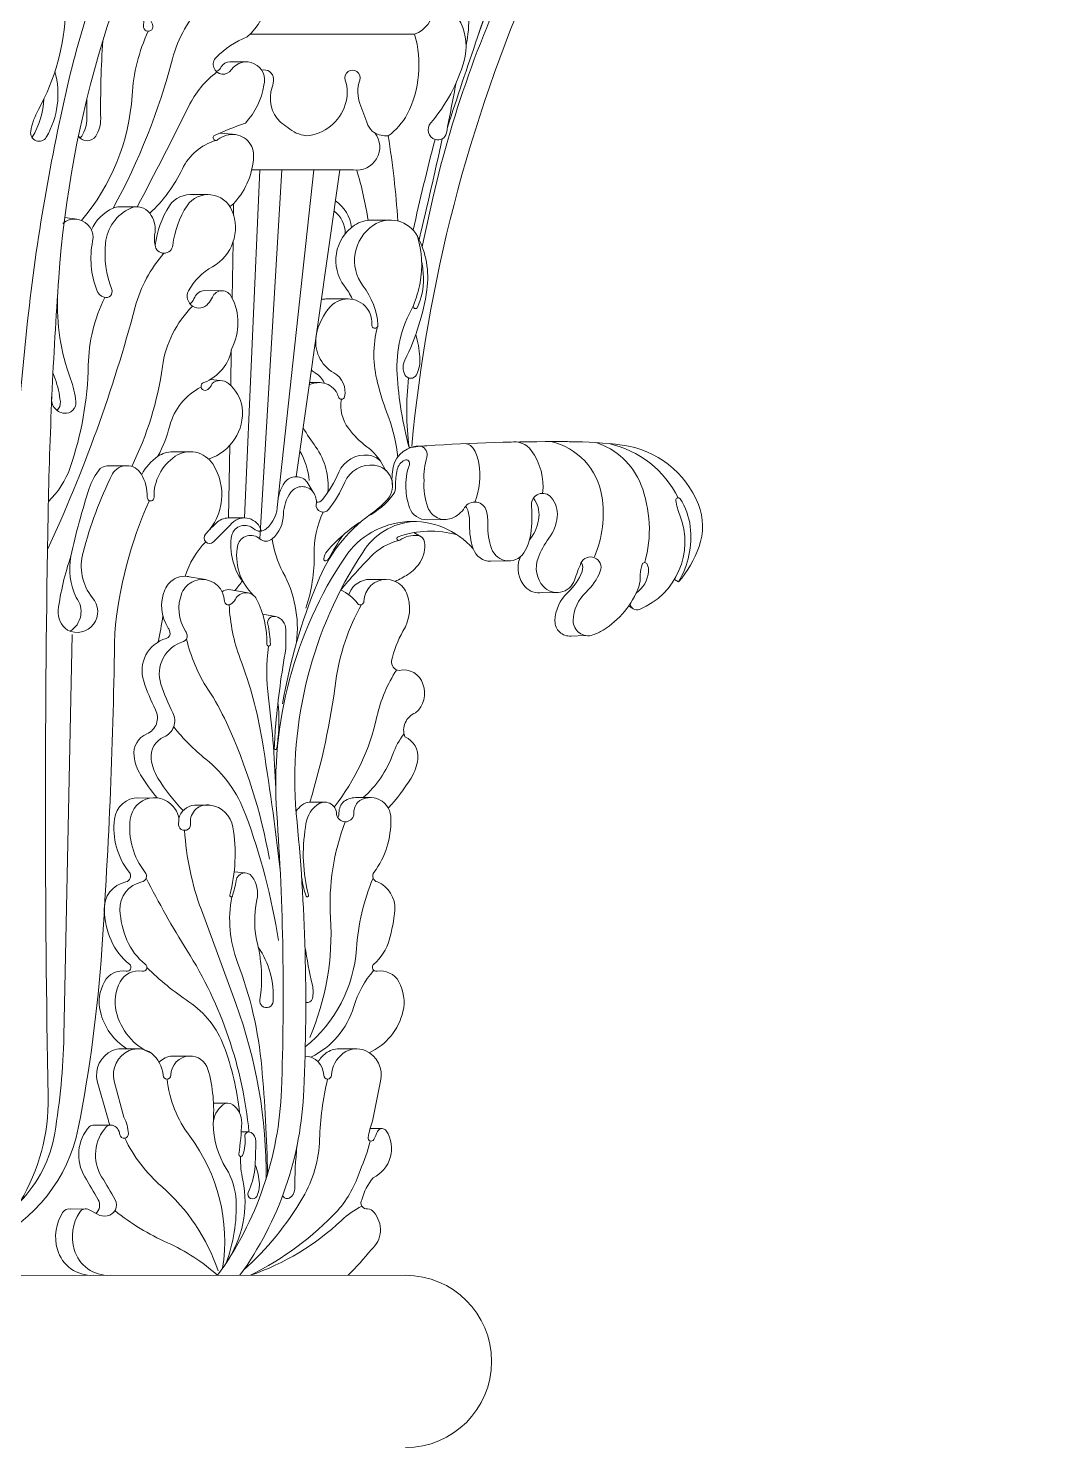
# Model space of a CAD drawing. Header units: millimetres. Extents: x 542654 to 551203, y 315718 to 321804.
# Drawn here: x 543403.7 to 543580.2, y 317792.2 to 318039.3 of the extents above; entities that cross this region are included whole.
import ezdxf

# ---------------------------------------------------------------- set-up
doc = ezdxf.new("R2010")
doc.units = ezdxf.units.MM
doc.layers.add('cad-block.com', color=250, linetype='Continuous')

msp = doc.modelspace()

# ---------------------------------------------------------------- linework, layer by layer
at = {"layer": 'cad-block.com', "color": 18, "lineweight": 15, "true_color": 0x000000}
for points in [[(543470.53, 317966.58, -0.080287), (543491.85, 318049.04, -0.156435), (543526.48, 318088.25, -0.094056), (543549.72, 318096.71, -0.168485), (543566.42, 318093.81, -0.34982), (543570.01, 318085.12, 0.590322), (543574.42, 318080.72, 0.257607), (543579.86, 318086.16, 0.266918), (543577.66, 318095.16, 5.18428)], [(543569.01, 318091.45, 0.180824), (543562.21, 318096.69, 0.16203), (543538.89, 318096.17, 0.196072), (543490.38, 318054.35, 0.061932), (543474.19, 318009.77, 0.003807), (543472.33, 318001.32, 3.145949)], [(543388.66, 317822.16, 0.285243), (543407.19, 317853.27, -0.009206), (543407.19, 317954.78, -0.013196), (543409.03, 317995.88, -0.112999), (543433.41, 318075.74, -0.103267), (543449.4, 318094.27, -0.03261)], [(543485.85, 318063.38, 0.009578), (543485.38, 318055.28, -0.074393), (543482.16, 318038.32, -3.041376)], [(543388.66, 317822.04, -0.326442), (543387.78, 317832.79, 0.273292), (543397.05, 317849.65, 0.033937), (543400.15, 317911.96, -0.031663), (543403.61, 317988.39, -0.030886), (543410.87, 318030.61, -0.055447), (543421.86, 318061.61, -0.016794), (543421.86, 318061.61, -0.016794)], [(543479.81, 318054.79, 0.108352), (543479.86, 318047.06, -0.106093), (543479.98, 318036.38, 0.103307)], [(543438.86, 318008.3, 0.073002), (543440.06, 318009.49, 0.177462), (543442.97, 318017.61, 0.466131), (543438.24, 318020.73, 0.095418), (543436.76, 318019.96, -1.121368), (543436.16, 318020.69, -0.018796), (543441.54, 318022.85, 0.143438), (543444.78, 318029.42, 0.844748), (543439.1, 318032.16), (543439.1, 318032.16, -1.113844), (543436.44, 318034.29, -0.099045), (543441.85, 318037.85, 0.190475), (543445.36, 318044.48, 0.173432), (543443.77, 318051.17, 0.542523), (543437.35, 318051.17, 0.154796), (543435.67, 318045.09, -1.038411), (543432.92, 318045.09, 0.167427), (543431.16, 318050.88, 0.397103), (543427.9, 318051.51, 0.245339), (543424.27, 318045.21, 0.125344), (543425.36, 318040.05, -1.302218), (543423.79, 318039.73, 0.084994), (543423.02, 318047.04, 0.248587), (543420.86, 318049.3, 0.248587)], [(543456.92, 318052.89, -0.312846), (543462.11, 318048.36, -0.019207), (543463.03, 318043.99, 0.218149), (543464.23, 318042.25, 0.27753), (543465.94, 318042.25, 0.279843), (543467.69, 318045.58, -0.299461), (543471.88, 318052.89, -0.393162), (543474.43, 318051.07, -0.101921), (543474.43, 318042.83, -0.279445), (543471.01, 318038.32, -0.508511)], [(543487.51, 318053.42, 0.008977), (543476.74, 318022.08, 1.374931)], [(543410.23, 318042.44, -0.118103), (543405.49, 318025.2, 0.083215), (543404.15, 318021.39, 0.833984), (543406.86, 318020.4, 0.203641), (543408.36, 318031.83, 4.665267)], [(543434.29, 318043.66, 0.129881), (543428.86, 318034.05, -0.061081), (543418.5, 318008.02, -1.334752)], [(543474.26, 318041.91, -0.429804), (543479.09, 318040.3, -0.180082), (543479.62, 318033.67, -0.108124), (543473.81, 318022.83, 0.526774), (543474.57, 318019.99, 0.458391), (543476.56, 318021.13, -0.000734), (543478.26, 318029.91, 5.084931)], [(543424.62, 318038.85, 0.093417), (543421.8, 318027.66, -0.163662), (543412.98, 318005.9, 2.658874)], [(543471.01, 318038.32, -0.189576), (543469.74, 318024.37, -0.21871)], [(543416.71, 318037.19, 0.019843), (543416.34, 318023.61, -0.146481), (543415.47, 318020.57, -0.546345), (543412.46, 318020.57, -0.481113)], [(543441.71, 318033.5), (543438.81, 318033.5, 0.275004), (543437.33, 318032.62, -0.145045), (543436.58, 318031.88, 3.938355)], [(543436.58, 318031.75, 0.115313), (543431.67, 318025.79, -0.007405), (543422.68, 318008.25, 6.693081)], [(543447.65, 318023, -0.296829), (543446.22, 318029.09, 0.087558), (543446.43, 318030.57, 0.486042), (543444.39, 318032.04, 0.486042)], [(543458.92, 318026.07, 0.164662), (543458.95, 318030.33, -1.382896), (543461.45, 318030.33, 0.173673), (543461.56, 318026.07, 116.40889)], [(543404.38, 318020.32, 0.015602), (543404.43, 318020.4, 0.119857), (543406.45, 318027.07)], [(543413.9, 318026.95, 0.004883), (543413.91, 318023.61, -0.146481), (543413.04, 318020.57, -0.063851), (543412.75, 318020.22, -0.063851)], [(543458.92, 318026.07, -0.31274), (543452.12, 318020.64, -0.142466), (543448.91, 318022.05, -0.004599), (543447.65, 318023)], [(543461.48, 318026.28, 0.012037), (543462.89, 318022.51, 0.164162), (543464, 318021.21, 0.145838), (543466.43, 318020.6, 0.09941), (543469.74, 318024.37, -206.692748)], [(543464.1, 318021.13, -0.67748), (543460.35, 318014.7), (543442.65, 318014.7)], [(543466.43, 318020.6, -0.023142), (543468.09, 318005.79, -2.65728)], [(543475.82, 318020.11, -0.004764), (543471.81, 318002.53, -46.818063)], [(543436.42, 318019.82, 0.212439), (543430.56, 318014.86, -0.091417), (543424.89, 318007.13, 4.520874)], [(543474.57, 318019.99, 0.009188), (543470.76, 318004.19, 3.5664)], [(543460.94, 318014.66, -0.032343), (543462.92, 318005.95, 1.794826)], [(543435.13, 317964.34, 0.357068), (543441, 317973.34, 0.176984), (543438.6, 317977.49, 0.363877), (543435.73, 317977.49, -0.264068), (543434.58, 317976.28, -0.925281), (543434.33, 317977.67, 0.26795), (543439.17, 317983.6, 0.243722), (543439.15, 317992.54, 0.656193), (543435.79, 317992.52, -0.090993), (543435.07, 317991.4), (543435.07, 317991.4, -0.90066), (543431.63, 317993.62, -0.140523), (543435.81, 317997.83, 0.381273), (543439.21, 318007.62, 0.591627), (543431.38, 318008.46, 0.112599), (543428.91, 318001.6, -0.918604), (543425.81, 318001.6, -0.084549), (543425.81, 318003.86, 0.180198), (543424.89, 318007.13, 0.353892), (543421.56, 318008.02, 0.268527), (543417.18, 318001.95, 0.117546), (543418.26, 317993.86, -0.64811), (543416.92, 317992.51, -0.213511), (543415.65, 317993.77, -0.142603), (543414.94, 318002.25, 0.40555), (543412.5, 318006.05, 0.245178), (543409.73, 318005.34, 0.245178)], [(543432.48, 318010.36, 0.27366), (543428.31, 318008.46, 0.112599), (543425.85, 318001.6)], [(543419.62, 318008.25, 0.105466), (543418.5, 318008.02, 0.185238), (543414.72, 318004.23, 0.185238)], [(543460.04, 318004.67, 0.213319), (543457.22, 318009.31, -3.783416)], [(543452.66, 317977.27, -0.132647), (543454.86, 317977.62, -0.221631), (543457.33, 317976.11, -0.090835), (543457.74, 317975.17, 0.795983), (543458.81, 317975.17, 0.332583), (543456.96, 317979.34, -0.321166), (543453.89, 317985.93, -0.141743), (543456.39, 317990.89, -0.500183), (543462.99, 317990.19, -0.156223), (543463.57, 317987.7, 1.085174), (543464.64, 317987.7, 0.142805), (543462.05, 317994.47, -0.432413), (543463.84, 318005.06, -0.441832), (543471.5, 318003.14, -0.160899), (543473.15, 317993.79, -0.079814), (543469.32, 317981.56, 0.23561), (543469.32, 317979.02, 0.618634), (543471.34, 317979.02, 0.137812), (543471.93, 317982.11, 0.04668), (543471.22, 317986.02)], [(543458.94, 318003.57, 0.236651), (543456.97, 318007.56, 2.014168)], [(543460.16, 317992.21, 0.051163), (543458.79, 317994.47, -0.432413), (543460.57, 318005.06, -0.147888), (543463.53, 318005.95, -0.147888)], [(543471.5, 318003.14, -0.12655), (543471.96, 317995.02, -0.046894), (543470.8, 317991.09, 0.980714), (543471.53, 317990.78, 0.109371), (543472.56, 317995.77, 0.043209), (543472.26, 317998.67, 7.614702)], [(543427.36, 318000.18, 0.117029), (543422.36, 317990.86, -0.043607), (543407.08, 317948.57, -13.536971)], [(543434.43, 317993.66, 0.307726), (543432.73, 317992.52, -0.090993), (543432.01, 317991.4), (543432.01, 317991.4, -0.013859), (543431.93, 317991.31, -0.013859)], [(543417.06, 317992.47, 0.110137), (543414.18, 317980.68, -0.078221), (543411.02, 317962.85, -0.11915), (543407.23, 317956.93, 154.2297)], [(543408.82, 317992.81, 0.09867), (543411.09, 317978.31, -0.062002), (543412.02, 317974.33, -0.476805), (543409.99, 317972.3, -0.453727), (543407.84, 317975.34, 0.034581)], [(543432.35, 317990.96, 0.163975), (543427.09, 317980.43, -0.080686), (543421.74, 317963.04, 37.399756)], [(543454.78, 317992.14, -0.047295), (543455.56, 317992.21)], [(543470.77, 317990.94, 0.146754), (543467.97, 317979.12, 0.0516), (543470.07, 317966.33, -2.350793)], [(543464.53, 317987.34, 0.126829), (543464.56, 317977.62, 0.025889), (543466.5, 317971.53, -0.065916), (543468.08, 317964.68, -6.728804)], [(543408.03, 317979.33, 0.007154), (543408.39, 317978.31, -0.062002), (543409.31, 317974.33, -0.233525), (543408.74, 317972.79, -0.233525)], [(543455.28, 317977.63, 0.15659), (543453.7, 317979.34, -0.083141), (543453.03, 317979.87, -0.00594)], [(543469.97, 317978.45, 0.061587), (543470.07, 317966.33, 98.070594)], [(543433.81, 317976.86, 0.215447), (543428.36, 317970.09, -0.059246), (543426.31, 317964.81, -8.261559)], [(543458.27, 317974.74, 0.204279), (543459.49, 317969.69, 0.073236), (543462.7, 317966.48, -0.086589), (543465.08, 317963.97, 1.222154)], [(543455.9, 317958.54, 0.181582), (543453.78, 317966.48, -0.015168), (543451.59, 317969.76, -0.015168)], [(543452.66, 317960.59, 0.120862), (543451.01, 317965.69, 0.095178)], [(543472.14, 317966.57, 0.371524), (543467.28, 317962.92, 0.092647), (543467.18, 317959.69, 0.856708)], [(543497.97, 317967.35, 0.030492), (543496.7, 317967.36, 0.018177), (543473.14, 317966.65, 0.017207), (543470.07, 317966.33)], [(543510.07, 317942.08, -0.164784), (543503.84, 317934.53, -0.056614), (543502.07, 317933.69, -0.519395), (543498.65, 317936.19, -0.204579), (543500.87, 317941.15, 0.112836), (543503.36, 317944.79, 0.988971), (543499.98, 317946.17, 0.014755), (543498.84, 317943.21, -0.570442), (543493.44, 317942.14, -0.278947), (543492.52, 317947.07, -0.069901), (543494.41, 317950.56, 0.133642), (543495.86, 317954.25, 0.203662), (543494.82, 317957.66, 0.719844), (543491.38, 317956.31, -0.017228), (543491.43, 317953.16, -0.109248), (543490.29, 317948.39, -0.668277), (543484.41, 317948.75, -0.09107), (543483.78, 317952.89, 0.068092), (543483.53, 317955.26, 0.663041), (543479.73, 317955.87, -0.165333), (543477.44, 317954, -0.417923), (543473.32, 317955.92, -0.102667), (543472.67, 317960.61, 0.535998), (543472.67, 317960.61, -0.094131), (543473.15, 317964.66, 0.417978), (543472.14, 317966.57)], [(543481.5, 317956.85, 0.140706), (543482.21, 317963.62, 0.078604), (543481.41, 317965.92, 0.243503), (543479.82, 317967.02, 0.875913)], [(543493.32, 317958.36, 0.188403), (543491.34, 317965.82, 0.283926), (543487.74, 317967.29, 0.845132)], [(543502.35, 317947.29, 0.139743), (543503.65, 317957.89, 0.30864), (543494.74, 317967.36, 5.040531)], [(543516.99, 317942.92, 0.093798), (543520.56, 317949.08, 0.179878), (543520.44, 317956.41, 0.273857), (543507.18, 317966.76, 0.032219), (543497.95, 317967.35)], [(543511.1, 317946.29, 0.163183), (543510.44, 317959.88, 0.227922), (543502.58, 317967.21, 2.698115)], [(543516.92, 317957.58, 0.225926), (543504.88, 317967.02, 0.741469)], [(543413.26, 317948.06, -0.048918), (543418.37, 317961.74, -0.569272), (543423.39, 317961.74, -0.14165), (543424.45, 317957.66, 1.027471), (543425.63, 317957.66, -0.257889), (543429.33, 317964.81, -0.416874), (543435.85, 317963.48, -0.353456), (543434.62, 317951.25, 0.994359), (543435.96, 317949.91, 0.002828), (543439.21, 317953.17, -0.583802), (543444.33, 317951.78, -0.583802)], [(543423.5, 317961.64, -0.129307), (543426.31, 317964.81, -0.148153), (543428.91, 317965.6, -0.148153)], [(543442.96, 317940.59, -0.256216), (543440.21, 317949.38, -0.541216), (543444.05, 317950.44, 0.378683), (543446.21, 317950.44, 0.210501), (543448.18, 317954.71, -0.155653), (543449.48, 317958.55, -0.50559), (543453.36, 317958.55, -0.197196), (543453.89, 317956.44, 0.766279), (543456, 317955.53, 0.066375), (543458.84, 317960.28, -0.333984), (543464.03, 317963.26, -0.603407), (543466.28, 317957.3, -0.064717), (543463.29, 317954.7, 0.142445), (543454.08, 317942.76, -5687490.626695)], [(543453.92, 317956.81, 0.252263), (543454.96, 317957.26, 0.066375), (543457.8, 317962.02, -0.333984), (543462.98, 317964.99, -0.166697), (543465.08, 317963.97, -0.166697)], [(543469.29, 317964.13, 0.23778), (543468, 317962.53, 0.045491), (543467.66, 317959.69, -0.182365), (543467.29, 317958.13, -0.112036), (543462.8, 317954.33, -0.111368)], [(543473.2, 317953.75, -0.321324), (543470.13, 317955.86, -0.083934), (543469.51, 317959.22, 0.686087), (543469.51, 317959.22, -0.106685), (543470.11, 317963.34, 0.655657), (543469.29, 317964.13)], [(543411.14, 317947.41, -0.024466), (543414.34, 317959.22, -0.095383), (543416.26, 317962.69, -4.122283)], [(543416.26, 317962.69, -0.145136), (543417.85, 317963.17)], [(543441.37, 317942.6, -0.21599), (543439.16, 317951.11, -0.541216), (543443, 317952.17, 0.378683), (543445.16, 317952.17, 0.210501), (543447.14, 317956.44, -0.155653), (543448.43, 317960.28, -0.50559), (543452.32, 317960.28)], [(543418.79, 317933.99, -0.084389), (543424.82, 317957.09, -5.275207)], [(543484.31, 317946.54, -0.325469), (543481.23, 317948.69, -0.09107), (543480.6, 317952.84, 0.068092), (543480.35, 317955.21, 0.120767), (543479.89, 317956.09, 0.120767)], [(543491.09, 317950.31, -0.004217), (543491.23, 317950.5, 0.133642), (543492.67, 317954.2, 0.196445), (543491.72, 317957.51)], [(543508.57, 317939.14, 0.512685), (543510.16, 317938.14, 0.411239), (543517.21, 317954.56, -0.058445), (543516.53, 317957.13, -0.799259), (543517.25, 317957.41, -0.118705), (543519.02, 317952.55, -0.161753), (543516.99, 317942.92, -0.411334)], [(543435.33, 317952.05, 0.000968), (543436.44, 317953.17, -0.200383), (543438.61, 317954.07, -0.200383)], [(543436.7, 317822.17, 0.148682), (543447.83, 317854.49, 0.026798), (543447.01, 317902.6, -0.16686), (543458.9, 317947.27, -0.488923), (543481.23, 317948.69, -0.881887)], [(543440.58, 317822.17, 0.148682), (543451.71, 317854.49, 0.037208), (543450.39, 317902.6, -0.167007), (543461.97, 317948.08, -0.245534), (543470.9, 317953.44, -0.881887)], [(543455.07, 317955.08, 0.114505), (543453.52, 317947.76, -0.085746), (543452.08, 317938.38, 7.624298)], [(543461.73, 317953.47, 0.071608), (543455.79, 317948.3, 0.151286), (543455.19, 317946.94, 0.48127), (543455.53, 317946.61, 0.248477), (543456.09, 317946.99, -0.029463), (543458.57, 317951.1, -7.090709)], [(543467.65, 317943.03, 0.025245), (543469.85, 317944.24, 0.116367), (543472, 317946.4, 0.170827), (543472.76, 317949.86, 0.343827), (543471.61, 317951.01, 0.189045), (543468.47, 317950.2, -1.155725), (543468.16, 317950.79, -0.158714), (543478.41, 317951.13)], [(543434.63, 317949.92, 0.11139), (543431.03, 317943.92, -0.679446)], [(543446.21, 317950.44, 0.093552), (543448.08, 317944.66, -0.156085), (543450.45, 317932.41, -1.035565)], [(543468.27, 317950.14, 0.140939), (543463.36, 317947.32, 0.019599), (543458.14, 317941.51, 2.068124)], [(543413.27, 317948.12, 0.235458), (543414.87, 317940.19, -0.840615), (543410.55, 317934.54, -0.261411), (543408.93, 317938, -0.049029), (543411.14, 317947.41, -3.569546)], [(543411.14, 317947.41, 0.157137), (543412.08, 317940.19, -0.447206), (543411.01, 317934.34, -0.506378)], [(543493.26, 317941.08, -0.265166), (543490.26, 317942.09, -0.278947), (543489.33, 317947.01, -0.005989), (543489.46, 317947.33, -0.005989)], [(543498.27, 317933.51, -0.444389), (543495.47, 317936.13, -0.204579), (543497.69, 317941.1, 0.112836), (543500.18, 317944.74, 0.229914), (543500.06, 317946.33, 0.229914)], [(543510.07, 317942.08, 0.075285), (543510.33, 317944.21, -0.104218), (543510.66, 317945.99, -0.659141), (543511.55, 317946, -0.126808), (543511.76, 317944.77, -0.220412), (543509.59, 317940.96, 0.163455)], [(543426.19, 317905.32, -0.036103), (543423.3, 317909.31, -0.108532), (543422.15, 317912.6, -0.333219), (543424.37, 317916.47, 0.432139), (543425.9, 317920.67, -0.036479), (543423.83, 317925.67, -0.425871), (543427.74, 317933.08, 0.4021), (543428.4, 317934.22, 0.084369), (543428.1, 317934.9, -0.247459), (543427.5, 317941.56, -0.197978), (543429.56, 317943.62, -0.139455), (543431.63, 317943.87, -0.139455)], [(543430.71, 317903.13, -0.056442), (543426.31, 317908.77, -0.108532), (543425.15, 317912.06, -0.333219), (543427.38, 317915.93, 0.432139), (543428.91, 317920.13, -0.036479), (543426.84, 317925.12, -0.425871), (543430.74, 317932.54, 0.4021), (543431.4, 317933.67, 0.084369), (543431.11, 317934.36, -0.247459), (543430.5, 317941.02, -0.197978), (543432.56, 317943.08, -0.41228), (543437.55, 317941.04, -0.08348), (543437.91, 317939.55, 0.538621), (543438.88, 317939, 0.157267), (543439.81, 317939.93, -0.611303), (543443.49, 317939.93, -0.126215), (543445.27, 317932.08, 1.029209), (543445.9, 317932.08, 0.049783), (543445.45, 317935.56, -0.554873), (543446.79, 317936.9, -0.344897), (543448.59, 317934.66, -0.007452), (543448.59, 317931.31)], [(543437.46, 317941.23, -0.153481), (543438.64, 317941.6)], [(543441.05, 317943.18, -0.024449), (543439.69, 317941.42)], [(543454.08, 317942.76, 0.057472), (543448.03, 317921.71, -10.402685)], [(543466.44, 317903.54, 0.048228), (543470.41, 317908.77, 0.108532), (543471.57, 317912.06, 0.333219), (543469.34, 317915.93, -0.421346), (543471.18, 317920.13, 0.322502), (543472.47, 317925.12, 0.40496), (543468.31, 317927.49, -0.410435), (543467, 317929.18, -0.067451), (543468.98, 317934.36, 0.247459), (543469.59, 317941.02, 0.197978), (543467.53, 317943.08, 0.41228), (543462.54, 317941.04, 0.08348), (543462.18, 317939.55, -0.658538), (543461.12, 317939.13, 0.127577), (543458.14, 317941.51, 0.127577)], [(543463.21, 317943.37, 0.301053), (543459.69, 317941.04, 0.019963), (543459.56, 317940.7, 0.019963)], [(543438.73, 317938.95, 0.081319), (543440.66, 317929.54, -0.050723), (543444.46, 317915.41, -0.01183), (543447.6, 317892.77, -1.075459)], [(543461.79, 317938.99, 0.098435), (543457.31, 317925.7, -0.04076), (543452.79, 317904.57, 42.342602)], [(543427.18, 317936.99, -0.009907), (543426.35, 317932.48)], [(543418.79, 317933.99, -0.013397), (543416.54, 317878.94, -0.032057), (543412.42, 317847.8, -0.24097), (543396.79, 317828.01, 1.41689)], [(543411.35, 317933.76), (543409.92, 317863.82, -0.036728), (543408.33, 317846.91, -0.15083), (543402.36, 317835.07, 0.435035)], [(543431.3, 317932.97, 0.088342), (543435.02, 317924.24, -0.03657), (543438.24, 317918.43, -0.063607), (543445.73, 317894.66, -10.004768)], [(543445.58, 317931.75, 0.064721), (543445.55, 317922.74, -0.024536), (543446.86, 317905.83, -6.316566)], [(543448.59, 317931.31, 0.021976), (543446.84, 317918.24, 0.013424), (543446.58, 317913.95, 0.880989), (543446.97, 317913.88, 0.041007), (543447.12, 317914.62, 0.055327), (543447.22, 317921.95, -5.645587)], [(543467.9, 317927.61, 0.091798), (543464.46, 317919.51, -0.111707), (543457.02, 317903.73, -42.273173)], [(543429.05, 317917.7, 0.055118), (543434.65, 317912.06, -0.134592), (543441.57, 317902.45, -0.05043), (543447.31, 317880.49, -3.787945)], [(543469.18, 317916.45, 0.079076), (543467.22, 317912.92, -0.126979), (543462.05, 317905.36, 2.664929)], [(543420.91, 317861.62, -0.197731), (543416.28, 317868.12, -0.184884), (543416.99, 317873.3, -0.320786), (543420.8, 317875.12, 0.777108), (543421.35, 317876.34, -0.123586), (543418.14, 317880.54, -0.090132), (543416.94, 317885.78, -0.367399), (543420.73, 317890.69, 0.556977), (543421.33, 317892.35, -0.202075), (543418.74, 317901.64, -0.377555), (543422.95, 317905.35, -0.377555)], [(543425.16, 317860.84, -0.239944), (543419.04, 317868.12, -0.184884), (543419.75, 317873.3, -0.320786), (543423.56, 317875.12, 0.777108), (543424.11, 317876.34, -0.123586), (543420.9, 317880.54, -0.090132), (543419.7, 317885.78, -0.367399), (543423.49, 317890.69, 0.556977), (543424.09, 317892.35, -0.202075), (543421.5, 317901.64, -0.71169), (543429.35, 317903.29, -0.209721), (543429.9, 317900.9, 1.196833), (543431.99, 317900.94, -0.504381), (543435.43, 317904.05, -0.329682), (543439.37, 317900.24, -0.105291), (543438.84, 317888.36, 0.96035), (543439.27, 317888.23, 0.046363), (543439.94, 317890.95, -0.667718), (543442.69, 317891.63, -0.216292), (543443.56, 317887.57, 0.116569), (543443.7, 317879.67, -0.035844), (543444.18, 317876.86, -176071.042591)], [(543429.95, 317901.69, -0.332893), (543432.67, 317904.05)], [(543452.79, 317904.57, 0.185206), (543451.4, 317904.05, 0.075636), (543450.36, 317902.98, 0.075636)], [(543463.09, 317860.94, 0.233561), (543468.99, 317868.12, 0.184884), (543468.27, 317873.3, 0.320786), (543464.47, 317875.12, -0.777108), (543463.92, 317876.34, 0.136042), (543466.61, 317880.54, 0.040441), (543467.59, 317885.78, 0.316915), (543464.54, 317890.69, -0.556977), (543463.94, 317892.35, 0.1664), (543466.87, 317901.64, 0.655291), (543461.08, 317904.54, 0.189769), (543460.43, 317902.43, -0.86258), (543457.43, 317902.47, 0.651382), (543453.99, 317904.05, 0.227273), (543452.02, 317900.24, 0.105291), (543452.54, 317888.36, -0.96035), (543452.11, 317888.23, -0.046363), (543451.44, 317890.95, 0.084131), (543451.33, 317891.5, 0.084131)], [(543460.75, 317905.36, 0.175557), (543458.49, 317904.54, 0.189769), (543457.84, 317902.43, -0.09747), (543457.64, 317901.88, -0.09747)], [(543430.95, 317899.67, 0.072823), (543433.87, 317885.8, 0), (543439.87, 317869.5, -0.091095), (543445.14, 317838.93, -2.377931)], [(543458.94, 317901.16, 0.107698), (543456.37, 317884.45, -0.11656), (543452.78, 317863.6, -3.846311)], [(543424.25, 317891.35, 0.02264), (543431.37, 317878.77, -0.116388), (543442.17, 317847.13, 4.643031)], [(543463.77, 317891.35, 0.080624), (543460.88, 317879.02, -0.208517), (543451.97, 317861.95, -10.13119)], [(543439.17, 317888.11, 0.138614), (543440.19, 317876.63, -0.06831), (543444.39, 317858.44, -0.018462), (543445.4, 317839.76, -1.56087)], [(543444.18, 317876.86, -0.077868), (543444.05, 317870.15, 1.057072), (543446.37, 317869.88, 0.167275), (543443.78, 317879.34, 3.108153)], [(543451.92, 317879.46, 0.017637), (543453.21, 317872.73, -0.112677), (543453.21, 317870.39, -0.412043), (543452.07, 317869.67, -1.059578)], [(543424.37, 317875.8, 0.048114), (543431.7, 317869.8, -0.157589), (543437.8, 317862.08, -0.063003), (543440.52, 317850.49, 19.138959)], [(543463.89, 317875.29, 0.105645), (543460.42, 317868.97, -0.20866), (543452.95, 317860.16, -2.954684)], [(543418.01, 317822.17, -0.348985), (543411.73, 317826.65, -0.215552), (543412.68, 317833.16, -0.393377), (543414.31, 317833.58), (543415.76, 317832.79, 0.164336), (543417.46, 317832.5, 0.523628), (543418.84, 317835.33, 0.008099), (543416.5, 317839.33, -0.333471), (543417.37, 317848.1, -0.397241), (543419.24, 317847.74, -0.113253), (543419.7, 317846.66, 0.949513), (543421.17, 317846.84, 0.098676), (543420.39, 317849.71), (543418.67, 317855.99, -0.361979), (543421.31, 317861.3, -0.272797), (543425.16, 317860.84, -0.220121), (543427.2, 317857, 0.964552), (543428.56, 317857.02, -0.393231), (543431.78, 317860.36, -0.349966), (543435.02, 317858.04, -0.091386), (543435.92, 317848.61, -0.215651), (543437.62, 317851.84, -0.334405), (543439.36, 317851.87, -0.249269), (543440.9, 317848.72, -0.028423), (543440.4, 317843.29, 0.924432), (543441.11, 317843.13, 0.099256), (543441.46, 317846.36, -0.608145), (543442.52, 317847.04, -0.267482), (543443.39, 317845.54, -0.00475), (543443.19, 317840.65)], [(543417.54, 317849.71, 0.058245), (543417.54, 317849.71), (543415.74, 317855.99, -0.361979), (543418.38, 317861.3, -0.103945), (543419.92, 317861.62)], [(543426.53, 317859.27, -0.195121), (543428.85, 317860.36)], [(543459.44, 317822.18, 0.021786), (543463.49, 317826.65, 0.419105), (543463.89, 317833.16, 0.255797), (543462.84, 317833.73), (543462.84, 317833.73), (543462.84, 317833.73, -0.616261), (543461.83, 317835.33, -0.113181), (543463.79, 317839.16, 0.453014), (543466.09, 317847.31, 0.602588), (543464.55, 317847.19, -0.016499), (543463.91, 317845.82, -0.862018), (543462.92, 317846.16, -0.046259), (543463.7, 317849), (543465.08, 317855.99, 0.361979), (543462.43, 317861.3, 0.272797), (543458.58, 317860.84, 0.220121), (543456.55, 317857, -0.964552), (543455.19, 317857.02, 0.393231), (543451.96, 317860.36, 0.002476), (543451.93, 317860.36)], [(543457.87, 317861.62, 0.164196), (543455.55, 317860.84, 0.098043), (543454.22, 317859.34, 0.098043)], [(543427.89, 317856.35, 0.133473), (543431.84, 317846.41, -0.202237), (543437.58, 317823.42, -5.483067)], [(543455.87, 317856.35, 0.052529), (543454.46, 317845.86, -0.125363), (543451.56, 317835.72, -0.078706), (543441.2, 317823.05, -39.230367)], [(543417.94, 317848.31, -0.039762), (543417.54, 317849.71)], [(543415.49, 317832.94, 0.357193), (543415.91, 317835.33, 0.008099), (543413.57, 317839.33, -0.328023), (543414.39, 317848.1, -0.336631)], [(543414.39, 317848.1, -0.143365), (543415.14, 317848.32, -0.143365)], [(543435.92, 317848.61, 0.13405), (543438.21, 317840.76, -0.126991), (543439.92, 317835.19, -0.102173), (543438.18, 317824.31, -4.979886)], [(543420.52, 317846.05, 0.100508), (543426.97, 317837.62, -0.13251), (543436.8, 317822.97, -2.538183)], [(543463.27, 317845.56, -0.050519), (543461.51, 317840.43, -0.102835), (543457.63, 317833.46, -0.088789), (543442.41, 317822.18, 48.169371)], [(543450.53, 317844.73, 0.024827), (543450.13, 317837.16, -0.285341), (543449.15, 317835.61, -0.430957), (543448.02, 317836.03, -0.307204)], [(543440.68, 317842.88, 0.053469), (543441.09, 317838.73, -0.205374), (543438.18, 317824.31, -0.605922)], [(543443.19, 317840.65, -0.066302), (543442.05, 317836.61, 0.969027), (543443.51, 317835.92, 0.130825), (543443.98, 317838.09, 0.08468), (543443.25, 317841.39, 6.450381)], [(543415.09, 317822.17, -0.348985), (543408.8, 317826.65, -0.215552), (543409.75, 317833.16, -0.323716), (543411.1, 317833.69, -0.323716)], [(543418.82, 317833.43, 0.065313), (543427.96, 317827.85, -0.079095), (543436.7, 317822.17, 2.247619)], [(543461.84, 317834.22, 0.073994), (543458.27, 317831.73, -0.107539), (543442.41, 317822.18, 0.716224)]]:
    msp.add_lwpolyline(points, format="xyb", dxfattribs=at)
for points in [[(543442.37, 318038.32), (543471.01, 318038.32)], [(543439.29, 318020.89), (543437.09, 318021.1)], [(543444.05, 318014.7), (543441.38, 317954.07)], [(543447.87, 318014.7), (543444.05, 317950.44)], [(543453.48, 318014.7), (543447.1, 317955.91)], [(543457.99, 318014.7), (543450.38, 317961.26)], [(543435.06, 318010.38), (543432, 318010.38)], [(543422.68, 318008.25), (543419.62, 318008.25)], [(543439.5, 318008.85), (543439.47, 318006.76)], [(543412.16, 318006.13), (543410.08, 318006.4)], [(543466.8, 318005.95), (543462.92, 318005.95)], [(543439.39, 318002.11), (543439.23, 317992.38)], [(543437.47, 317993.63), (543434.43, 317993.66)], [(543459.43, 317992.21), (543455.56, 317992.21)], [(543439.08, 317983.36), (543438.98, 317977.15)], [(543437.17, 317978.01), (543435.45, 317978.21)], [(543454.39, 317977.64), (543452.71, 317977.64)], [(543438.81, 317966.69), (543438.61, 317954.07)], [(543431.93, 317965.6), (543428.91, 317965.6)], [(543466.04, 317962.25), (543465.08, 317963.97)], [(543420.88, 317963.17), (543417.85, 317963.17)], [(543453.36, 317958.55), (543452.32, 317960.28)], [(543441.38, 317954.07), (543438.61, 317954.07)], [(543476.38, 317953.8), (543473.2, 317953.75)], [(543472.17, 317950.8), (543470.9, 317951.52)], [(543487.23, 317946.6), (543484.31, 317946.54)], [(543434.58, 317943.33), (543431.03, 317943.92)], [(543438.64, 317941.6), (543442, 317941.03)], [(543466.06, 317943.37), (543463.21, 317943.37)], [(543495.88, 317941.08), (543492.7, 317941.02)], [(543516.99, 317942.92), (543516.27, 317943.35)], [(543509.11, 317938.23), (543508.33, 317938.78)], [(543446.79, 317936.9), (543444.56, 317937.3)], [(543500.86, 317933.58), (543498.1, 317933.5)], [(543426.53, 317905.27), (543422.51, 317905.32)], [(543435.43, 317904.05), (543432.67, 317904.05)], [(543455.07, 317904.55), (543452.79, 317904.57)], [(543463.34, 317905.36), (543460.75, 317905.36)], [(543441.46, 317892.25), (543439.59, 317892.45)], [(543422.85, 317861.62), (543419.92, 317861.62)], [(543431.95, 317860.36), (543428.85, 317860.36)], [(543460.9, 317861.62), (543457.87, 317861.62)], [(543438.51, 317852.14), (543435.99, 317852.14)], [(543417.94, 317848.31), (543417.94, 317848.31), (543415.14, 317848.32)], [(543442.17, 317847.13), (543440.81, 317847.13)], [(543465.35, 317847.71), (543463.24, 317847.71)], [(543413.41, 317833.69), (543411.1, 317833.73)], [(543469.42, 317822.19), (543267.26, 317822.11)]]:
    msp.add_lwpolyline(points, dxfattribs=at)
msp.add_arc((543469.41, 317807.17), 15.01, 270.0478, 89.9879, dxfattribs=at)

doc.saveas('drawing.dxf')
